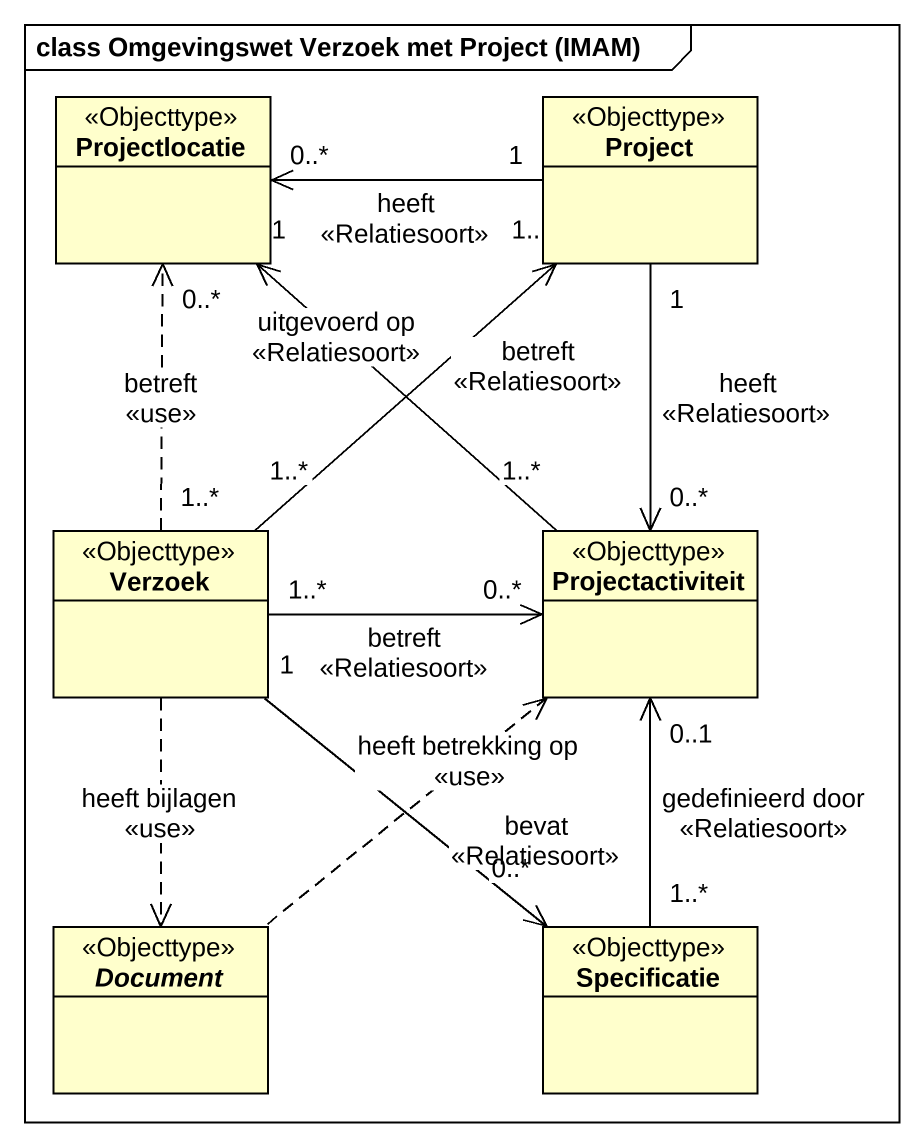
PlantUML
@startuml
mainframe class Omgevingswet Verzoek met Project (IMAM)
hide circle
hide empty members
class Projectlocatie <<Objecttype>>
class Project <<Objecttype>>
class Verzoek <<Objecttype>>
class Projectactiviteit <<Objecttype>>
abstract class Document <<Objecttype>>
class Specificatie <<Objecttype>>
Project "1" -left-> "0..*" Projectlocatie : heeft\n<<Relatiesoort>>
Project "1" --> "0..*" Projectactiviteit : heeft\n<<Relatiesoort>>
Verzoek "1..*" .up.> "0..*" Projectlocatie : betreft\n<<use>>
Verzoek "1..*" -up-> "1.." Project : betreft\n<<Relatiesoort>>
Verzoek "1..*" -right-> "0..*" Projectactiviteit : betreft\n<<Relatiesoort>>
Verzoek ..> Document : heeft bijlagen\n<<use>>
Verzoek "1" --> "0..*" Specificatie : bevat\n<<Relatiesoort>>
Projectactiviteit "1..*" -up-> "1" Projectlocatie : uitgevoerd op\n<<Relatiesoort>>
Projectactiviteit <.. Document : heeft betrekking op\n<<use>>
Specificatie "1..*" -up-> "0..1" Projectactiviteit : gedefinieerd door\n<<Relatiesoort>>
@enduml
